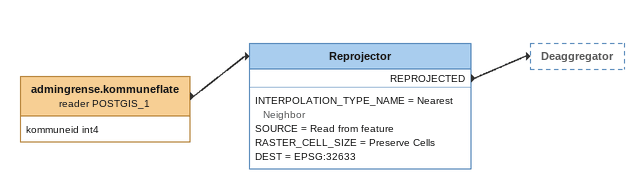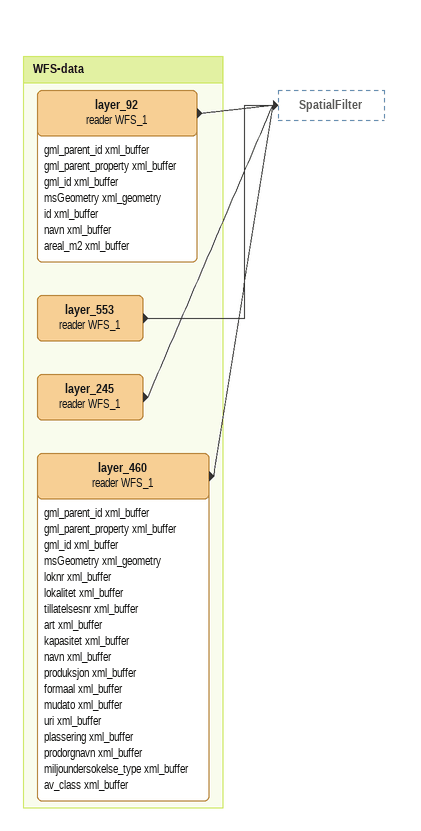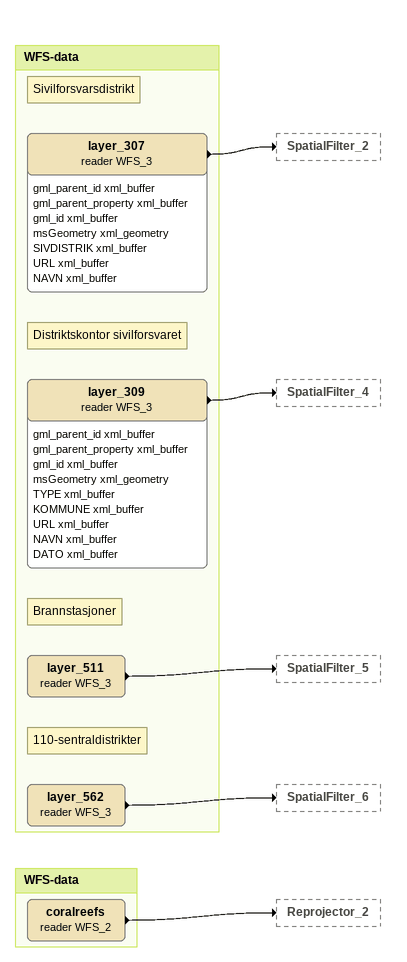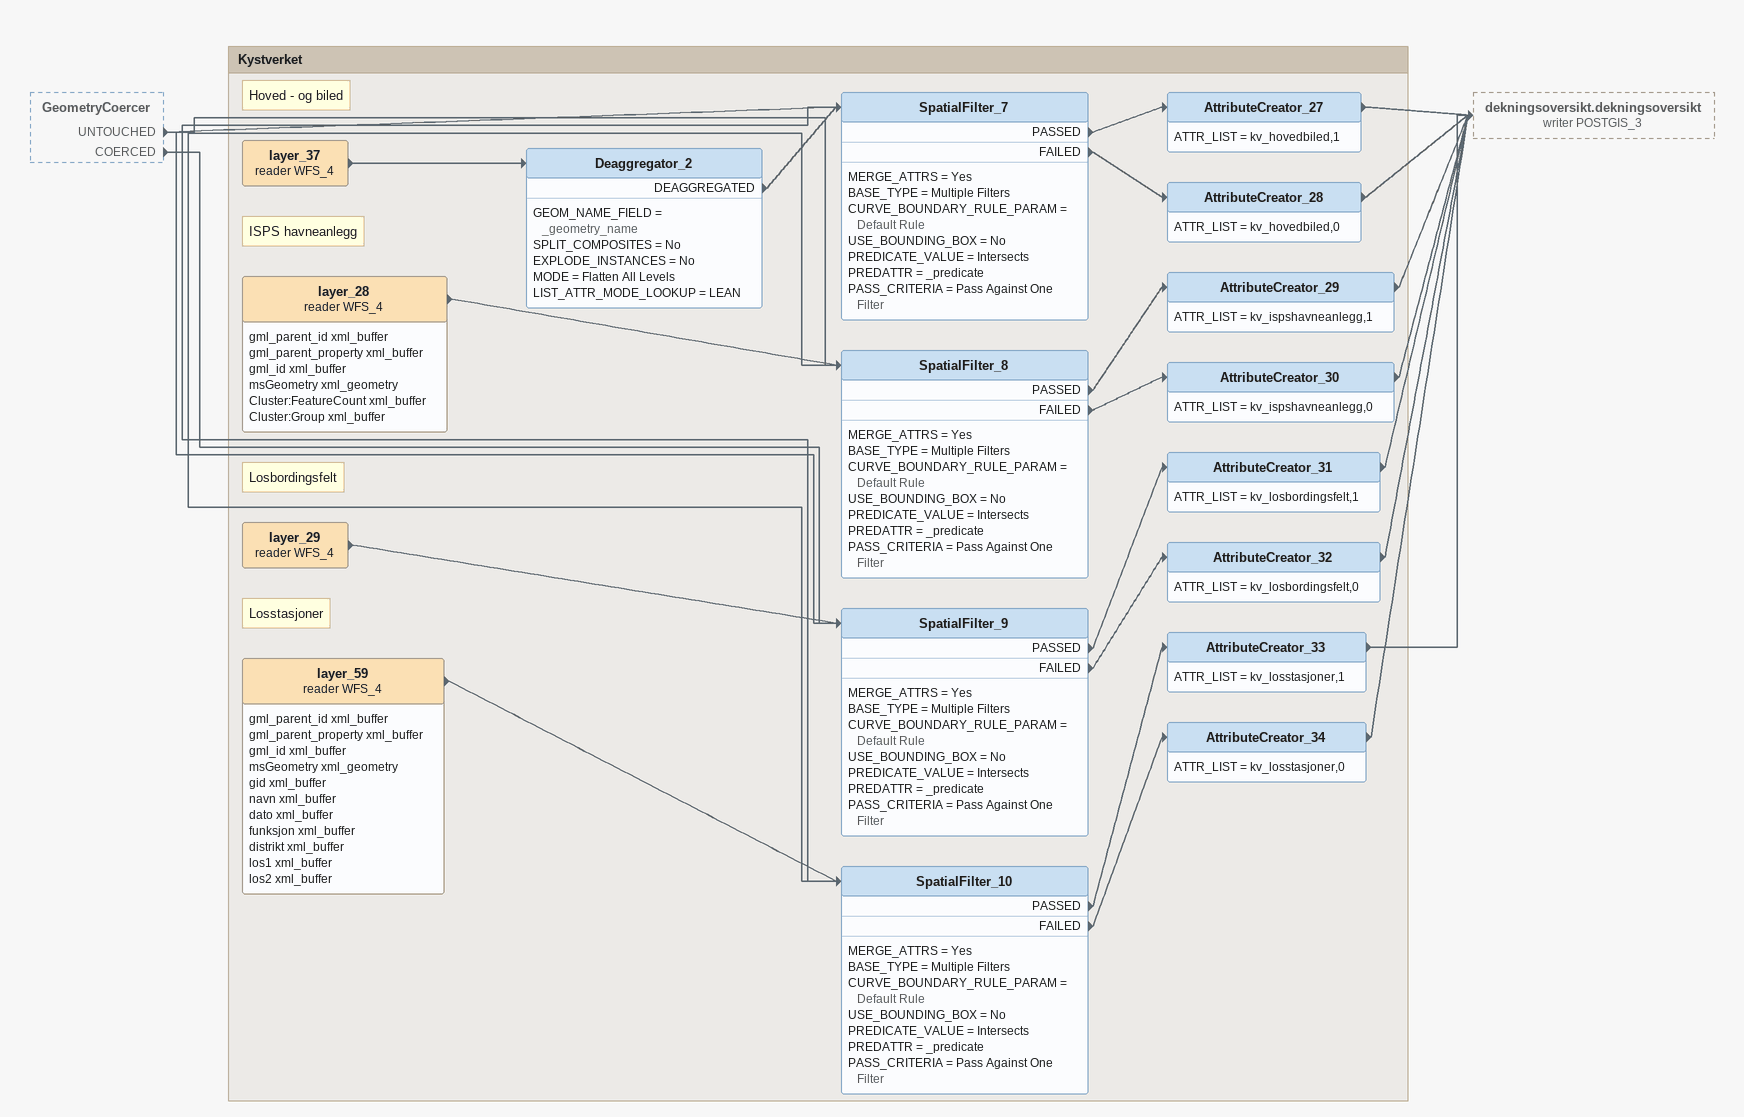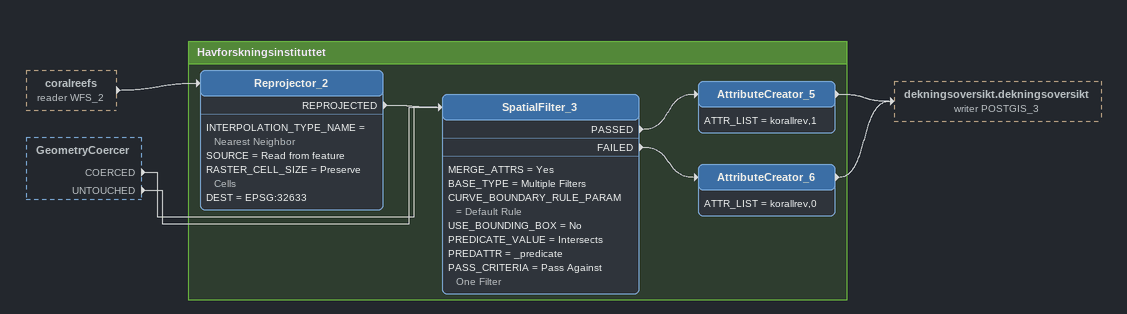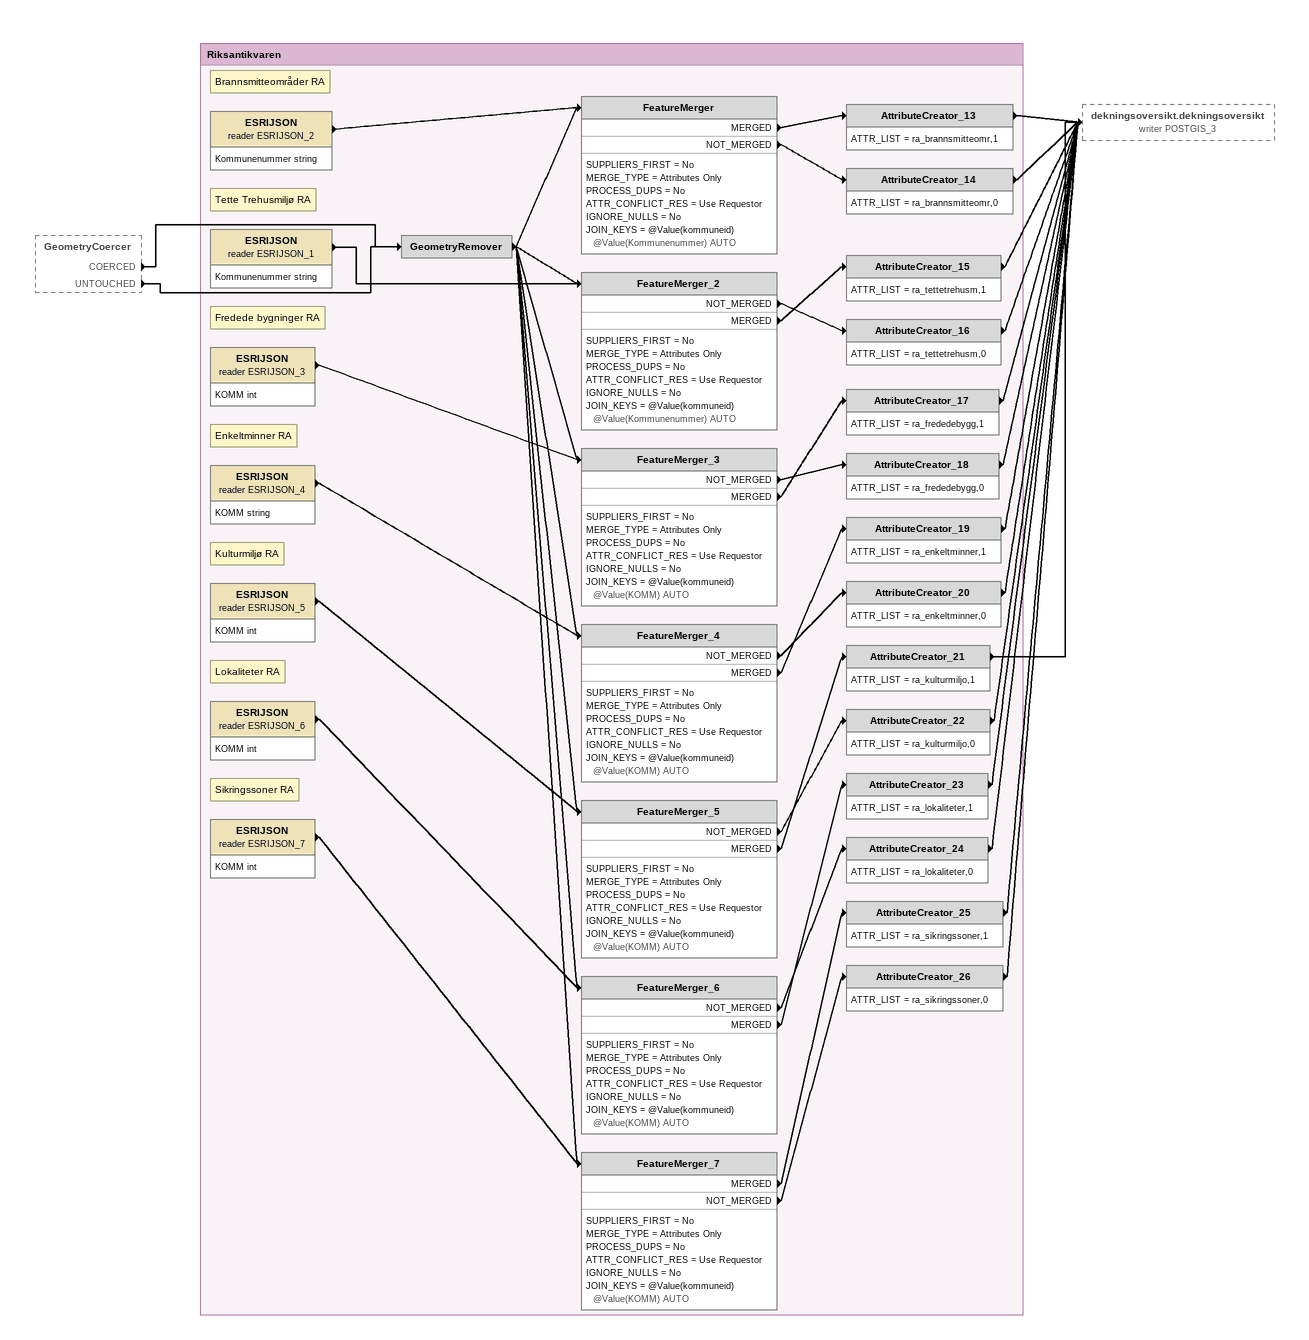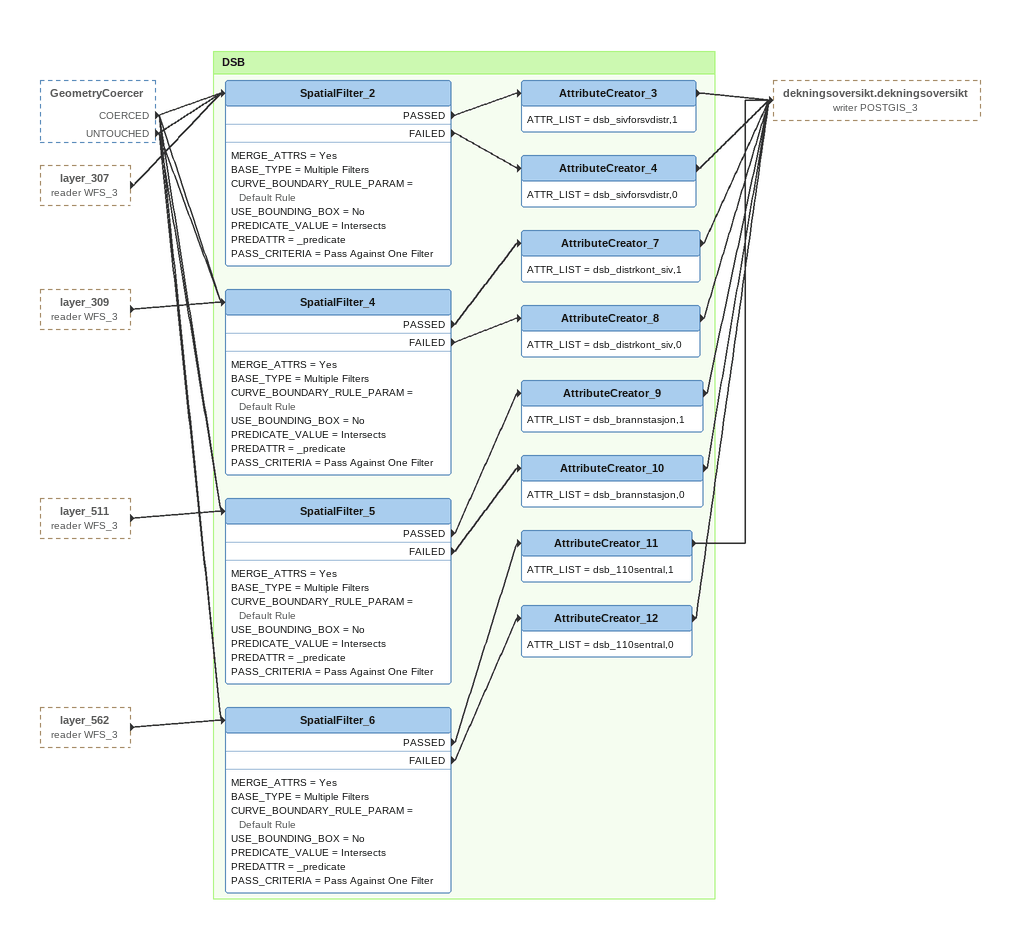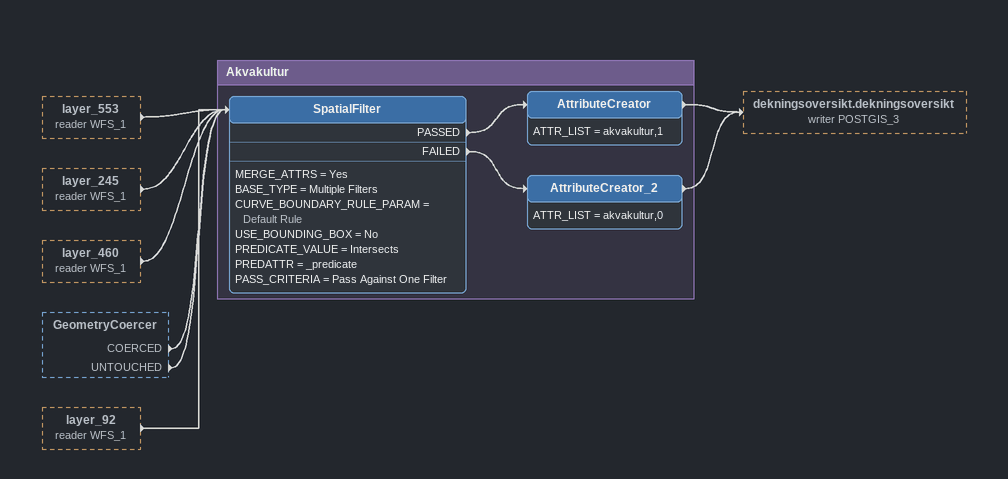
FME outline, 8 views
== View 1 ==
admingrense.kommuneflate (reader POSTGIS_1)
    attributes: kommuneid int4
    -> Reprojector
Reprojector
    INTERPOLATION_TYPE_NAME = Nearest Neighbor
    SOURCE = Read from feature
    RASTER_CELL_SIZE = Preserve Cells
    DEST = EPSG:32633
    REPROJECTED -> Deaggregator

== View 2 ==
Bookmark: WFS-data
layer_92 (reader WFS_1)
    attributes: gml_parent_id xml_buffer, gml_parent_property xml_buffer, gml_id xml_buffer, msGeometry xml_geometry, id xml_buffer, navn xml_buffer, areal_m2 xml_buffer
    -> SpatialFilter
layer_553 (reader WFS_1)
    -> SpatialFilter
layer_245 (reader WFS_1)
    -> SpatialFilter
layer_460 (reader WFS_1)
    attributes: gml_parent_id xml_buffer, gml_parent_property xml_buffer, gml_id xml_buffer, msGeometry xml_geometry, loknr xml_buffer, lokalitet xml_buffer, tillatelsesnr xml_buffer, art xml_buffer, kapasitet xml_buffer, navn xml_buffer, produksjon xml_buffer, formaal xml_buffer, mudato xml_buffer, uri xml_buffer, plassering xml_buffer, prodorgnavn xml_buffer, miljoundersokelse_type xml_buffer, av_class xml_buffer
    -> SpatialFilter

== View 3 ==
Bookmark: WFS-data
Note: Sivilforsvarsdistrikt
layer_307 (reader WFS_3)
    attributes: gml_parent_id xml_buffer, gml_parent_property xml_buffer, gml_id xml_buffer, msGeometry xml_geometry, SIVDISTRIK xml_buffer, URL xml_buffer, NAVN xml_buffer
    -> SpatialFilter_2
Note: Distriktskontor sivilforsvaret
layer_309 (reader WFS_3)
    attributes: gml_parent_id xml_buffer, gml_parent_property xml_buffer, gml_id xml_buffer, msGeometry xml_geometry, TYPE xml_buffer, KOMMUNE xml_buffer, URL xml_buffer, NAVN xml_buffer, DATO xml_buffer
    -> SpatialFilter_4
Note: Brannstasjoner
layer_511 (reader WFS_3)
    -> SpatialFilter_5
Note: 110-sentraldistrikter
layer_562 (reader WFS_3)
    -> SpatialFilter_6

Bookmark: WFS-data
coralreefs (reader WFS_2)
    -> Reprojector_2

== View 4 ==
GeometryCoercer [outside]
    UNTOUCHED -> SpatialFilter_7
    COERCED -> SpatialFilter_7
    COERCED -> SpatialFilter_8
    UNTOUCHED -> SpatialFilter_8
    COERCED -> SpatialFilter_9
    UNTOUCHED -> SpatialFilter_9
    COERCED -> SpatialFilter_10
    UNTOUCHED -> SpatialFilter_10

Bookmark: Kystverket
Note: Hoved - og biled
layer_37 (reader WFS_4)
    -> Deaggregator_2
Deaggregator_2
    GEOM_NAME_FIELD = _geometry_name
    SPLIT_COMPOSITES = No
    EXPLODE_INSTANCES = No
    MODE = Flatten All Levels
    LIST_ATTR_MODE_LOOKUP = LEAN
    DEAGGREGATED -> SpatialFilter_7
SpatialFilter_7
    MERGE_ATTRS = Yes
    BASE_TYPE = Multiple Filters
    CURVE_BOUNDARY_RULE_PARAM = Default Rule
    USE_BOUNDING_BOX = No
    PREDICATE_VALUE = Intersects
    PREDATTR = _predicate
    PASS_CRITERIA = Pass Against One Filter
    PASSED -> AttributeCreator_27
    FAILED -> AttributeCreator_28
AttributeCreator_27
    ATTR_LIST = kv_hovedbiled,1
    -> dekningsoversikt.dekningsoversikt (writer POSTGIS_3)
AttributeCreator_28
    ATTR_LIST = kv_hovedbiled,0
    -> dekningsoversikt.dekningsoversikt (writer POSTGIS_3)
Note: ISPS havneanlegg
layer_28 (reader WFS_4)
    attributes: gml_parent_id xml_buffer, gml_parent_property xml_buffer, gml_id xml_buffer, msGeometry xml_geometry, Cluster:FeatureCount xml_buffer, Cluster:Group xml_buffer
    -> SpatialFilter_8
SpatialFilter_8
    MERGE_ATTRS = Yes
    BASE_TYPE = Multiple Filters
    CURVE_BOUNDARY_RULE_PARAM = Default Rule
    USE_BOUNDING_BOX = No
    PREDICATE_VALUE = Intersects
    PREDATTR = _predicate
    PASS_CRITERIA = Pass Against One Filter
    PASSED -> AttributeCreator_29
    FAILED -> AttributeCreator_30
AttributeCreator_29
    ATTR_LIST = kv_ispshavneanlegg,1
    -> dekningsoversikt.dekningsoversikt (writer POSTGIS_3)
AttributeCreator_30
    ATTR_LIST = kv_ispshavneanlegg,0
    -> dekningsoversikt.dekningsoversikt (writer POSTGIS_3)
Note: Losbordingsfelt
layer_29 (reader WFS_4)
    -> SpatialFilter_9
SpatialFilter_9
    MERGE_ATTRS = Yes
    BASE_TYPE = Multiple Filters
    CURVE_BOUNDARY_RULE_PARAM = Default Rule
    USE_BOUNDING_BOX = No
    PREDICATE_VALUE = Intersects
    PREDATTR = _predicate
    PASS_CRITERIA = Pass Against One Filter
    PASSED -> AttributeCreator_31
    FAILED -> AttributeCreator_32
AttributeCreator_31
    ATTR_LIST = kv_losbordingsfelt,1
    -> dekningsoversikt.dekningsoversikt (writer POSTGIS_3)
AttributeCreator_32
    ATTR_LIST = kv_losbordingsfelt,0
    -> dekningsoversikt.dekningsoversikt (writer POSTGIS_3)
Note: Losstasjoner
layer_59 (reader WFS_4)
    attributes: gml_parent_id xml_buffer, gml_parent_property xml_buffer, gml_id xml_buffer, msGeometry xml_geometry, gid xml_buffer, navn xml_buffer, dato xml_buffer, funksjon xml_buffer, distrikt xml_buffer, los1 xml_buffer, los2 xml_buffer
    -> SpatialFilter_10
SpatialFilter_10
    MERGE_ATTRS = Yes
    BASE_TYPE = Multiple Filters
    CURVE_BOUNDARY_RULE_PARAM = Default Rule
    USE_BOUNDING_BOX = No
    PREDICATE_VALUE = Intersects
    PREDATTR = _predicate
    PASS_CRITERIA = Pass Against One Filter
    PASSED -> AttributeCreator_33
    FAILED -> AttributeCreator_34
AttributeCreator_33
    ATTR_LIST = kv_losstasjoner,1
    -> dekningsoversikt.dekningsoversikt (writer POSTGIS_3)
AttributeCreator_34
    ATTR_LIST = kv_losstasjoner,0
    -> dekningsoversikt.dekningsoversikt (writer POSTGIS_3)

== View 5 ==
coralreefs (reader WFS_2) [outside]
    -> Reprojector_2
GeometryCoercer [outside]
    COERCED -> SpatialFilter_3
    UNTOUCHED -> SpatialFilter_3

Bookmark: Havforskningsinstituttet
Reprojector_2
    INTERPOLATION_TYPE_NAME = Nearest Neighbor
    SOURCE = Read from feature
    RASTER_CELL_SIZE = Preserve Cells
    DEST = EPSG:32633
    REPROJECTED -> SpatialFilter_3
SpatialFilter_3
    MERGE_ATTRS = Yes
    BASE_TYPE = Multiple Filters
    CURVE_BOUNDARY_RULE_PARAM = Default Rule
    USE_BOUNDING_BOX = No
    PREDICATE_VALUE = Intersects
    PREDATTR = _predicate
    PASS_CRITERIA = Pass Against One Filter
    PASSED -> AttributeCreator_5
    FAILED -> AttributeCreator_6
AttributeCreator_5
    ATTR_LIST = korallrev,1
    -> dekningsoversikt.dekningsoversikt (writer POSTGIS_3)
AttributeCreator_6
    ATTR_LIST = korallrev,0
    -> dekningsoversikt.dekningsoversikt (writer POSTGIS_3)

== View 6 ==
GeometryCoercer [outside]
    COERCED -> GeometryRemover
    UNTOUCHED -> GeometryRemover

Bookmark: Riksantikvaren
GeometryRemover
    -> FeatureMerger
    -> FeatureMerger_7
    -> FeatureMerger_2
    -> FeatureMerger_3
    -> FeatureMerger_4
    -> FeatureMerger_5
    -> FeatureMerger_6
Note: Brannsmitteområder RA
ESRIJSON (reader ESRIJSON_2)
    attributes: Kommunenummer string
    -> FeatureMerger
FeatureMerger
    SUPPLIERS_FIRST = No
    MERGE_TYPE = Attributes Only
    PROCESS_DUPS = No
    ATTR_CONFLICT_RES = Use Requestor
    IGNORE_NULLS = No
    JOIN_KEYS = @Value(kommuneid) @Value(Kommunenummer) AUTO
    MERGED -> AttributeCreator_13
    NOT_MERGED -> AttributeCreator_14
AttributeCreator_13
    ATTR_LIST = ra_brannsmitteomr,1
    -> dekningsoversikt.dekningsoversikt (writer POSTGIS_3)
AttributeCreator_14
    ATTR_LIST = ra_brannsmitteomr,0
    -> dekningsoversikt.dekningsoversikt (writer POSTGIS_3)
Note: Tette Trehusmiljø RA
ESRIJSON (reader ESRIJSON_1)
    attributes: Kommunenummer string
    -> FeatureMerger_2
FeatureMerger_2
    SUPPLIERS_FIRST = No
    MERGE_TYPE = Attributes Only
    PROCESS_DUPS = No
    ATTR_CONFLICT_RES = Use Requestor
    IGNORE_NULLS = No
    JOIN_KEYS = @Value(kommuneid) @Value(Kommunenummer) AUTO
    NOT_MERGED -> AttributeCreator_16
    MERGED -> AttributeCreator_15
AttributeCreator_15
    ATTR_LIST = ra_tettetrehusm,1
    -> dekningsoversikt.dekningsoversikt (writer POSTGIS_3)
AttributeCreator_16
    ATTR_LIST = ra_tettetrehusm,0
    -> dekningsoversikt.dekningsoversikt (writer POSTGIS_3)
Note: Fredede bygninger RA
ESRIJSON (reader ESRIJSON_3)
    attributes: KOMM int
    -> FeatureMerger_3
FeatureMerger_3
    SUPPLIERS_FIRST = No
    MERGE_TYPE = Attributes Only
    PROCESS_DUPS = No
    ATTR_CONFLICT_RES = Use Requestor
    IGNORE_NULLS = No
    JOIN_KEYS = @Value(kommuneid) @Value(KOMM) AUTO
    NOT_MERGED -> AttributeCreator_18
    MERGED -> AttributeCreator_17
AttributeCreator_17
    ATTR_LIST = ra_frededebygg,1
    -> dekningsoversikt.dekningsoversikt (writer POSTGIS_3)
AttributeCreator_18
    ATTR_LIST = ra_frededebygg,0
    -> dekningsoversikt.dekningsoversikt (writer POSTGIS_3)
Note: Enkeltminner RA
ESRIJSON (reader ESRIJSON_4)
    attributes: KOMM string
    -> FeatureMerger_4
FeatureMerger_4
    SUPPLIERS_FIRST = No
    MERGE_TYPE = Attributes Only
    PROCESS_DUPS = No
    ATTR_CONFLICT_RES = Use Requestor
    IGNORE_NULLS = No
    JOIN_KEYS = @Value(kommuneid) @Value(KOMM) AUTO
    NOT_MERGED -> AttributeCreator_20
    MERGED -> AttributeCreator_19
AttributeCreator_19
    ATTR_LIST = ra_enkeltminner,1
    -> dekningsoversikt.dekningsoversikt (writer POSTGIS_3)
AttributeCreator_20
    ATTR_LIST = ra_enkeltminner,0
    -> dekningsoversikt.dekningsoversikt (writer POSTGIS_3)
Note: Kulturmiljø RA
ESRIJSON (reader ESRIJSON_5)
    attributes: KOMM int
    -> FeatureMerger_5
FeatureMerger_5
    SUPPLIERS_FIRST = No
    MERGE_TYPE = Attributes Only
    PROCESS_DUPS = No
    ATTR_CONFLICT_RES = Use Requestor
    IGNORE_NULLS = No
    JOIN_KEYS = @Value(kommuneid) @Value(KOMM) AUTO
    NOT_MERGED -> AttributeCreator_22
    MERGED -> AttributeCreator_21
AttributeCreator_21
    ATTR_LIST = ra_kulturmiljo,1
    -> dekningsoversikt.dekningsoversikt (writer POSTGIS_3)
AttributeCreator_22
    ATTR_LIST = ra_kulturmiljo,0
    -> dekningsoversikt.dekningsoversikt (writer POSTGIS_3)
Note: Lokaliteter RA
ESRIJSON (reader ESRIJSON_6)
    attributes: KOMM int
    -> FeatureMerger_6
FeatureMerger_6
    SUPPLIERS_FIRST = No
    MERGE_TYPE = Attributes Only
    PROCESS_DUPS = No
    ATTR_CONFLICT_RES = Use Requestor
    IGNORE_NULLS = No
    JOIN_KEYS = @Value(kommuneid) @Value(KOMM) AUTO
    NOT_MERGED -> AttributeCreator_24
    MERGED -> AttributeCreator_23
AttributeCreator_23
    ATTR_LIST = ra_lokaliteter,1
    -> dekningsoversikt.dekningsoversikt (writer POSTGIS_3)
AttributeCreator_24
    ATTR_LIST = ra_lokaliteter,0
    -> dekningsoversikt.dekningsoversikt (writer POSTGIS_3)
Note: Sikringssoner RA
ESRIJSON (reader ESRIJSON_7)
    attributes: KOMM int
    -> FeatureMerger_7
FeatureMerger_7
    SUPPLIERS_FIRST = No
    MERGE_TYPE = Attributes Only
    PROCESS_DUPS = No
    ATTR_CONFLICT_RES = Use Requestor
    IGNORE_NULLS = No
    JOIN_KEYS = @Value(kommuneid) @Value(KOMM) AUTO
    MERGED -> AttributeCreator_25
    NOT_MERGED -> AttributeCreator_26
AttributeCreator_25
    ATTR_LIST = ra_sikringssoner,1
    -> dekningsoversikt.dekningsoversikt (writer POSTGIS_3)
AttributeCreator_26
    ATTR_LIST = ra_sikringssoner,0
    -> dekningsoversikt.dekningsoversikt (writer POSTGIS_3)

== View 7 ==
GeometryCoercer [outside]
    COERCED -> SpatialFilter_2
    UNTOUCHED -> SpatialFilter_2
    COERCED -> SpatialFilter_4
    UNTOUCHED -> SpatialFilter_4
    COERCED -> SpatialFilter_5
    UNTOUCHED -> SpatialFilter_5
    COERCED -> SpatialFilter_6
    UNTOUCHED -> SpatialFilter_6
layer_307 (reader WFS_3) [outside]
    -> SpatialFilter_2
layer_309 (reader WFS_3) [outside]
    -> SpatialFilter_4
layer_511 (reader WFS_3) [outside]
    -> SpatialFilter_5
layer_562 (reader WFS_3) [outside]
    -> SpatialFilter_6

Bookmark: DSB
SpatialFilter_2
    MERGE_ATTRS = Yes
    BASE_TYPE = Multiple Filters
    CURVE_BOUNDARY_RULE_PARAM = Default Rule
    USE_BOUNDING_BOX = No
    PREDICATE_VALUE = Intersects
    PREDATTR = _predicate
    PASS_CRITERIA = Pass Against One Filter
    PASSED -> AttributeCreator_3
    FAILED -> AttributeCreator_4
AttributeCreator_3
    ATTR_LIST = dsb_sivforsvdistr,1
    -> dekningsoversikt.dekningsoversikt (writer POSTGIS_3)
AttributeCreator_4
    ATTR_LIST = dsb_sivforsvdistr,0
    -> dekningsoversikt.dekningsoversikt (writer POSTGIS_3)
SpatialFilter_4
    MERGE_ATTRS = Yes
    BASE_TYPE = Multiple Filters
    CURVE_BOUNDARY_RULE_PARAM = Default Rule
    USE_BOUNDING_BOX = No
    PREDICATE_VALUE = Intersects
    PREDATTR = _predicate
    PASS_CRITERIA = Pass Against One Filter
    PASSED -> AttributeCreator_7
    FAILED -> AttributeCreator_8
AttributeCreator_7
    ATTR_LIST = dsb_distrkont_siv,1
    -> dekningsoversikt.dekningsoversikt (writer POSTGIS_3)
AttributeCreator_8
    ATTR_LIST = dsb_distrkont_siv,0
    -> dekningsoversikt.dekningsoversikt (writer POSTGIS_3)
SpatialFilter_5
    MERGE_ATTRS = Yes
    BASE_TYPE = Multiple Filters
    CURVE_BOUNDARY_RULE_PARAM = Default Rule
    USE_BOUNDING_BOX = No
    PREDICATE_VALUE = Intersects
    PREDATTR = _predicate
    PASS_CRITERIA = Pass Against One Filter
    PASSED -> AttributeCreator_9
    FAILED -> AttributeCreator_10
AttributeCreator_9
    ATTR_LIST = dsb_brannstasjon,1
    -> dekningsoversikt.dekningsoversikt (writer POSTGIS_3)
AttributeCreator_10
    ATTR_LIST = dsb_brannstasjon,0
    -> dekningsoversikt.dekningsoversikt (writer POSTGIS_3)
SpatialFilter_6
    MERGE_ATTRS = Yes
    BASE_TYPE = Multiple Filters
    CURVE_BOUNDARY_RULE_PARAM = Default Rule
    USE_BOUNDING_BOX = No
    PREDICATE_VALUE = Intersects
    PREDATTR = _predicate
    PASS_CRITERIA = Pass Against One Filter
    PASSED -> AttributeCreator_11
    FAILED -> AttributeCreator_12
AttributeCreator_11
    ATTR_LIST = dsb_110sentral,1
    -> dekningsoversikt.dekningsoversikt (writer POSTGIS_3)
AttributeCreator_12
    ATTR_LIST = dsb_110sentral,0
    -> dekningsoversikt.dekningsoversikt (writer POSTGIS_3)

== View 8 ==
layer_553 (reader WFS_1) [outside]
    -> SpatialFilter
layer_245 (reader WFS_1) [outside]
    -> SpatialFilter
layer_460 (reader WFS_1) [outside]
    -> SpatialFilter
GeometryCoercer [outside]
    COERCED -> SpatialFilter
    UNTOUCHED -> SpatialFilter
layer_92 (reader WFS_1) [outside]
    -> SpatialFilter

Bookmark: Akvakultur
SpatialFilter
    MERGE_ATTRS = Yes
    BASE_TYPE = Multiple Filters
    CURVE_BOUNDARY_RULE_PARAM = Default Rule
    USE_BOUNDING_BOX = No
    PREDICATE_VALUE = Intersects
    PREDATTR = _predicate
    PASS_CRITERIA = Pass Against One Filter
    PASSED -> AttributeCreator
    FAILED -> AttributeCreator_2
AttributeCreator
    ATTR_LIST = akvakultur,1
    -> dekningsoversikt.dekningsoversikt (writer POSTGIS_3)
AttributeCreator_2
    ATTR_LIST = akvakultur,0
    -> dekningsoversikt.dekningsoversikt (writer POSTGIS_3)
